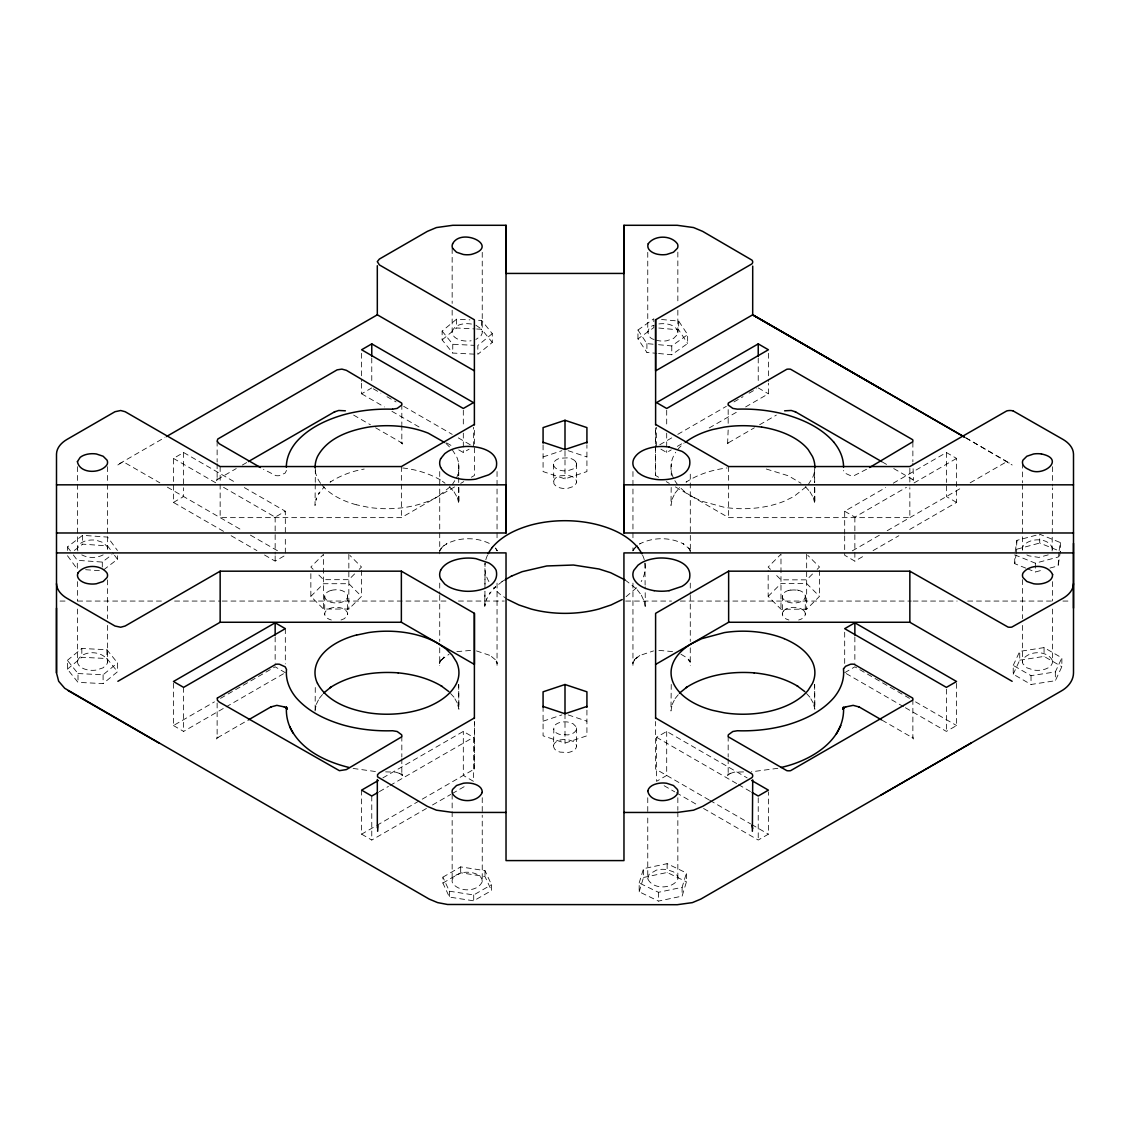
<?xml version="1.0" encoding="UTF-8"?>
<svg xmlns="http://www.w3.org/2000/svg" width="1130" height="1130" viewBox="0 0 1130 1130"><rect width="100%" height="100%" fill="white"/><g stroke="black" fill="none" stroke-linecap="round" stroke-linejoin="round"><path stroke-width="0.75" stroke-dasharray="5 3.75" d="M376.784 825.409L474.388 769.05L474.388 721.971M658.649 477.241L655.598 475.476L655.612 445.841M655.612 444.09L655.612 428.397M728.158 429.993L727.593 443.723L729.076 442.395M728.172 423.34L728.172 404.441M502.582 581.23L494.869 587.416L495.491 586.795L489.643 593.547L490.123 592.727L486.267 599.889L486.592 598.928L484.756 606.33L484.925 591.202M484.954 584.154L485.038 562.98M484.883 605.313L484.954 589.902M484.954 588.193L485.038 571.06M315.256 484.036L315.016 505.491L316.315 498.485L316.005 499.446L319.338 492.624L318.829 493.443L324.169 487.002L323.547 487.637M315.27 482.326L315.355 468.696M315.129 709.993L315.298 684.427M671.192 487.44L670.966 505.491L672.265 498.485L671.955 499.446L675.288 492.624L674.78 493.443L680.119 487.002L679.497 487.637M671.262 475.504L671.333 463.583M671.248 684.427L670.966 710.996L672.265 703.99L671.955 704.951L675.288 698.128L674.78 698.947L680.119 692.506M77.871 550.96C75.54 544.66 83.451 540.86 88.55 540.281A15.071 8.701 0 0 1 96.403 540.295L103.141 542.541L107.039 546.454A15.071 8.701 0 0 1 107.039 550.96M482.242 252.329L482.242 333.11L480.9 336.034L475.857 339.494M647.758 878.759L649.1 874.309L656.474 870.086A15.071 8.701 0 0 1 666.757 869.591L673.48 871.823L677.393 875.736A15.071 8.701 0 0 1 677.393 880.242C671.022 889.31 652.462 889.409 647.758 878.759L647.758 815.352M1052.595 660.88C1052.892 666.672 1046.21 669.313 1041.45 670.062A15.071 8.701 0 0 1 1033.639 670.062L1026.859 667.802L1022.961 663.889A15.071 8.701 0 0 1 1022.989 659.397C1029.275 650.287 1047.906 650.23 1052.595 660.88L1052.595 608.039M286.512 470.433L285.184 473.06L279.562 475.617A7.317 4.223 0 0 1 275.833 475.617L263.46 469.261M217.13 478.583L216.423 480.66L218.034 479.092M217.13 736.93L216.423 739.006L218.034 737.438M439.725 662.448L439.627 663.465L440.502 660.598L439.669 662.392L444.034 656.982L440.785 660.245L441.449 659.581M632.955 662.448L632.857 663.465L634.679 659.581L634.015 660.245L640.089 655.245L639.467 655.598L653.507 650.922M728.172 773.626L727.466 775.703L729.076 774.149M1015.22 551.638L1016.915 540.366L1038.103 534.674M1025.828 568.15L1014.726 563.658L1015.941 555.621M1016.195 554.011L1016.915 540.366M1050.01 568.037L1058.16 565.848L1058.895 552.217M1059.135 550.607L1060.35 542.555L1039.727 534.222L1039.727 543.036L1060.35 551.369L1058.16 565.848M315.016 710.996L316.315 703.99L316.005 704.951L319.338 698.128L318.829 698.947L324.169 692.506M452.155 331.599C455.037 323.349 466.309 322.728 473.583 324.451M553.545 745.517L553.884 744.373A11.54 6.667 0 0 1 560.07 740.037M639.17 882.982L643.507 868.659L667.138 863.673L686.447 872.996L686.447 881.81L682.11 896.118L658.465 901.104L639.17 891.782L639.17 882.982L658.465 892.305L682.11 887.318L686.447 872.996M639.17 891.782L643.507 877.473L643.507 868.659M77.405 660.88C82.109 650.216 100.683 650.315 107.039 659.383A15.071 8.701 0 0 1 107.039 663.889L103.141 667.802L96.361 670.062A15.071 8.701 0 0 1 88.592 670.048C83.804 669.341 77.108 666.672 77.405 660.88L77.405 608.039M654.143 339.494C646.063 337.828 646.049 326.881 654.143 325.214M482.242 881.683C477.538 892.347 458.978 892.248 452.607 883.18A15.071 8.701 0 0 1 452.607 878.674L456.52 874.761L463.286 872.501A15.071 8.701 0 0 1 471.069 872.53C475.857 873.222 482.552 875.891 482.242 881.683L482.242 815.196M1052.129 550.96L1052.595 487.821M553.545 481.295L554.576 479.064A11.54 6.667 0 0 1 560.141 475.815L567.966 475.448A11.54 6.667 0 0 1 575.495 479.021L576.102 480.151A11.3 6.526 0 0 1 576.102 483.584L573.136 486.578L567.98 488.273A11.3 6.526 0 0 1 562.02 488.273L560.141 487.892A11.54 6.667 0 0 1 553.884 483.584L553.545 463.695L554.576 461.464M440.502 549.039L439.669 550.833L443.454 546.03L446.859 543.685L446.237 544.039C459.783 536.962 476.987 536.962 490.533 544.039L489.911 543.685M633.732 549.039L632.899 550.833L632.955 546.793M1013.229 665.4L1019.74 651.36L1044.063 647.603L1061.861 657.872L1061.861 666.686L1055.335 680.712L1031.026 684.483L1013.229 674.2L1013.229 665.4L1031.026 675.669L1055.335 671.912L1061.861 657.872M1013.229 674.2L1019.74 660.174L1019.74 651.36M783.401 611.175L782.723 612.262A11.3 6.526 0 0 0 782.723 615.695L783.401 616.782A11.54 6.667 0 0 0 788.895 620.003M452.198 484.742L454.783 480.66M808.148 484.742L812.442 477.948A72.221 41.697 0 0 0 814.617 470.829L814.659 482.581M632.899 550.833L636.684 546.03M310.849 596.372L323.505 583.716L348.845 583.716L361.501 596.372L348.845 609.042L323.505 609.042L310.849 596.372L310.849 570.466M354.594 573.927L348.845 579.676L323.505 579.676L317.756 573.927M359.199 569.322L361.501 567.02L349.989 555.508M450.121 486.832L437.889 496.564A72.052 41.598 0 0 1 405.642 507.314A72.221 41.697 0 0 1 368.408 507.314L356.642 504.827M440.785 548.686L444.034 545.423M634.015 548.686L637.264 545.423M636.586 587.769L625.074 597.558M806.071 486.832L793.825 496.55L784.22 501.212A72.023 41.584 0 0 1 724.358 507.314L701.73 501.212L692.125 496.564M634.015 660.245L637.264 656.982M768.16 596.372L780.985 583.546L806.665 583.546L819.49 596.372L806.665 609.211L780.985 609.211L768.16 596.372L768.16 570.466M812.498 574.012L806.665 579.845L780.985 579.845L775.152 574.012M817.159 569.351L819.49 567.02L807.823 555.353M440.785 660.245L449.02 654.256M67.376 660.372L81.826 648.465L106.898 649.736L117.534 662.9L117.534 671.714L103.098 683.608L78.012 682.351L67.376 669.172L67.376 660.372L78.012 673.537L78.012 682.351M67.376 669.172L81.826 657.279L106.898 658.536L117.534 671.714M78.012 673.537L103.098 674.808L117.534 662.9M117.859 464.967L121.842 462.509L124.484 462.495L159.839 482.821M474.487 354.156L452.763 353.054L442.127 339.89L442.127 331.076L456.562 319.183L469.939 319.861M442.127 339.89L456.562 327.983L474.953 328.915M492.27 333.618L477.835 345.526L477.835 354.326L492.27 342.432L492.27 333.618L481.648 320.454L476.634 320.2M67.475 550.451L67.475 546.934L82.631 535.323L107.604 537.103L117.449 550.48M74.368 550.465L82.631 544.137L107.604 545.903L113.509 553.94M73.379 554.957L77.306 560.311L102.293 562.076L111.941 554.703M103.663 569.831L117.449 559.279L117.449 555.762M637.956 338.859L637.956 330.045L653.832 318.773L653.832 327.587L637.956 338.859L646.911 352.433L656.855 353.351M658.522 344.692L671.771 345.935L687.647 334.649L678.678 321.075L660.457 319.395M658.522 353.506L671.771 354.735L687.647 343.464L687.647 334.649M330.765 481.747L330.087 482.157C340.413 475.504 352.122 471.111 364.199 469.063M686.715 481.747L686.037 482.157C698.312 474.134 712.62 469.769 727.099 467.933M119.427 463.71L164.924 437.437M223.542 531.34L173.441 502.412L173.441 458.399L183.611 452.523L236.749 483.202M173.441 502.412L183.611 496.55L183.611 487.736M361.6 383.225L361.6 393.791L371.77 387.915M217.398 479.459L236.255 468.569M242.329 465.066L247.781 461.916M223.542 487.313L275.155 517.116L285.325 511.24L285.325 534.137M264.533 555L275.155 561.144L285.325 555.268L285.325 535.903M458.752 449.881L463.314 452.509L469.12 449.161M220.152 484.163L220.152 517.639L401.362 517.639L454.613 486.903M460.701 483.386L463.752 481.634M471.351 477.241L474.402 475.476L474.402 427.917M173.441 683.269L173.441 725.545L214.432 701.871M220.505 698.368L275.155 666.813L285.325 672.689M671.714 437.875L656.53 446.632L656.53 427.267M677.774 434.358L726.35 406.32M733.949 401.941L743.046 396.686M749.119 393.169L756.719 388.791M173.441 725.545L183.611 731.407L224.602 707.747M226.127 706.872L283.814 673.565M660.895 449.147L666.7 452.509L671.248 449.881M677.322 446.364L683.396 442.861M709.202 427.959L738.045 411.32M745.63 406.927L768.4 393.791L768.4 383.225M217.412 737.805L247.922 720.191M728.455 442.762L754.388 427.79M759.586 424.781L776.366 415.091M501.889 581.625L504.587 580.071M640.089 543.685L639.467 544.039C653.027 536.948 670.217 536.948 683.777 544.053L683.142 543.685L689.215 548.686L688.551 548.022L690.331 550.833L690.275 471.535M866.555 469.261L854.167 475.617A7.317 4.223 0 0 1 850.438 475.617L844.816 473.06L843.489 470.433M382.858 777.878L463.314 731.421L473.484 737.297L473.484 781.324L463.314 775.448L463.314 731.421M844.689 534.137L844.689 511.24L885.666 487.581M893.265 483.188L946.389 452.523L956.559 458.399L956.559 502.412L906.458 531.34M379.355 791.636L388.466 786.381M389.991 785.491L473.484 737.297M844.689 511.24L854.859 517.102L906.458 487.313M914.057 482.934L956.559 458.399M361.6 790.138L361.6 834.166L375.259 826.284M852.274 550.875L879.592 535.111M887.191 530.719L962.633 487.171M970.176 482.821L1004.853 462.791L1009.33 462.961M361.6 834.166L371.77 840.042L426.42 808.487M432.493 804.984L450.715 794.461M452.226 793.585L465.885 785.703M844.689 535.888L844.689 555.268L854.859 561.13L865.481 555M873.066 550.621L898.873 535.719M666.7 731.435L666.7 775.448L656.53 781.324L656.53 737.297L666.7 731.435L747.156 777.878M442.889 877.163L460.687 866.894L484.996 870.651L491.508 884.691L491.508 890.567L473.71 900.836L449.401 897.079L442.889 883.038L442.889 877.163L449.401 891.203L449.401 897.079M442.889 883.038L460.687 872.77L484.996 876.527L491.508 890.567M844.689 672.689L854.859 666.827L909.495 698.368M449.401 891.203L473.71 894.96L491.508 884.691M728.44 774.502L730.7 773.202M703.58 808.487L758.23 840.042L768.4 834.166L768.4 791.904M905.398 707.747L946.389 731.407L956.559 725.545L956.559 683.269M730.065 773.57L734.26 772.143L744.388 771.889M103.141 554.872C96.601 558.291 88.31 558.291 81.784 554.872M1048.216 554.872L1038.866 557.401L1028.879 555.847A15.114 8.729 0 0 1 1026.859 554.872M543.078 456.958L561.864 450.686M543.078 444.867L543.078 471.577L565 478.88L586.922 471.577L586.922 444.867M341.034 620.003L344.325 618.675L347.277 615.695A11.3 6.526 0 0 0 347.277 612.262C344.014 607.107 336.726 606.697 331.316 607.954A11.54 6.667 0 0 0 324.663 613.957A11.54 6.667 0 0 0 331.316 620.003M543.078 721.18L561.864 714.909M543.078 706.448L543.078 735.799L565 743.102L586.922 735.799L586.922 706.448M1016.915 549.18L1039.727 543.036M1014.726 563.658L1014.726 554.844L1035.348 563.178L1058.16 557.034M1027.424 568.786L1035.348 571.992L1043.499 569.788M643.507 877.473L667.138 872.487L686.447 881.81M331.316 590.354C336.726 589.097 344.014 589.507 347.277 594.648A11.3 6.526 0 0 1 347.277 598.095C344.014 603.25 336.726 603.646 331.316 602.389A11.54 6.667 0 0 1 324.663 596.358A11.54 6.667 0 0 1 331.316 590.326M456.859 651.643L471.111 650.372M788.966 590.354L790.845 589.959M560.141 740.065L562.02 739.684A11.3 6.526 0 0 1 567.98 739.684L573.136 741.393L576.102 744.373A11.3 6.526 0 0 1 576.102 747.806L575.424 748.893A11.54 6.667 0 0 1 567.966 752.509L560.141 752.114A11.54 6.667 0 0 1 554.505 748.893L553.545 746.662L553.884 726.774A11.54 6.667 0 0 1 560.07 722.423L562.02 722.07A11.3 6.526 0 0 1 567.98 722.07L573.136 723.779L576.102 726.76A11.3 6.526 0 0 1 576.102 730.206L575.424 731.294A11.54 6.667 0 0 1 567.966 734.91L560.141 734.5A11.54 6.667 0 0 1 554.505 731.294L553.545 729.062M777.836 768.315L751.224 771.832M1019.74 660.174L1044.063 656.403L1061.861 666.686M658.889 323.929C665.372 323.138 673.678 323.999 677.393 330.101A15.071 8.701 0 0 1 677.393 334.607L673.48 338.52L666.714 340.78A15.071 8.701 0 0 1 658.903 340.78L656.417 340.257M675.387 486.903L728.638 517.639L909.848 517.639L909.848 487.694M60.031 601.061L67.08 601.061M77.659 601.061L162.268 601.061M174.613 601.061L220.449 601.061M222.215 601.061L449.627 601.047M458.441 601.047L504.263 601.047M625.695 601.061L671.531 601.061M680.345 601.061L911.303 601.061M913.068 601.061L957.138 601.061M967.718 601.061L1052.341 601.061M1062.92 601.061L1069.969 601.061M658.889 650.372L673.141 651.643M385.627 771.875L395.74 772.143L399.935 773.57M476.634 329L481.648 329.254L492.27 342.432M442.127 331.076L452.763 344.255L474.487 345.356M85.64 569.704L102.293 570.89M375.4 771.522L352.165 768.315M658.804 328.039L678.678 329.889L687.647 343.464M637.956 330.045L646.911 343.619L656.855 344.551M402.661 467.961C416.433 469.487 429.937 473.696 441.872 480.773L441.237 480.391L445.05 483.245M796.805 589.959L798.684 590.354M476.493 650.922L490.547 655.612L489.911 655.245L495.985 660.245L495.321 659.581L497.144 663.465L496.268 660.598L497.101 662.392M766.295 469.021L788.528 475.843L801.001 483.245M568.136 450.686L586.922 456.958M568.136 714.909L586.922 721.18M475.857 325.214L480.886 328.661L482.242 331.584M680.98 654.256L686.546 657.589L689.215 660.245L688.551 659.581L690.374 663.465L689.498 660.598L690.331 662.392M965.797 437.833L1012.169 464.995M965.642 437.762L1009.938 463.314M758.23 387.915L768.4 393.791M956.559 502.412L946.389 496.55L946.389 484.219M882.219 461.916L887.672 465.066M893.745 468.569L912.602 479.459M666.262 481.634L669.299 483.386M373.281 388.791L380.881 393.169M386.954 396.686L396.065 401.941M403.65 406.32L452.226 434.372M458.3 437.875L473.484 446.632L473.484 427.267M915.568 701.871L956.559 725.545M361.6 393.791L384.37 406.941M391.955 411.32L420.798 427.973M446.618 442.875L452.678 446.378M846.201 673.565L903.887 706.872M353.634 415.091L370.414 424.781M375.626 427.79L401.56 442.762M882.092 720.191L912.602 737.805M244.334 487.581L285.325 511.24M173.441 458.399L215.957 482.934M656.53 737.297L736.986 783.74M738.497 784.63L750.645 791.636M167.381 487.171L242.823 530.733M250.408 535.111L277.74 550.889M709.202 799.998L655.612 769.05L655.612 721.491M709.894 800.393L750.617 823.897M751.704 824.533L768.4 834.166M231.127 535.719L256.934 550.621M664.115 785.703L674.751 791.848M676.263 792.723L697.507 804.984M399.3 773.202L401.56 774.502M625.045 579.916L636.783 589.055L636.162 588.419L641.515 595.312L641.021 594.479L644.383 601.725L644.058 600.764L645.357 608.194L645.131 586.781M911.966 479.092L913.591 480.391L912.87 463.187M911.966 737.452L913.577 739.006L912.87 736.93M400.924 442.395L402.704 443.85M400.924 774.149L402.704 775.604M507.78 599.55L499.234 593.603L493.415 587.769M770.491 569.351L768.16 567.02L780.985 554.18L780.985 609.211M313.151 569.322L310.849 567.02L323.505 554.364L323.505 609.042M445.94 443.384L450.121 447.565M495.985 548.686L495.321 548.022L497.101 550.833L497.045 546.793M401.927 443.087L401.334 442.48L402.534 443.963L401.828 441.887M401.927 774.827L401.334 774.234L402.534 775.703L401.828 773.626M805.365 486.748L810.012 491.79L809.518 490.985L813.36 497.709L813.049 496.748L814.857 503.726L814.673 484.262M806.523 693.509L810.012 697.295L809.518 696.49L813.36 703.213L813.049 702.253L814.857 709.23L814.645 684.724M449.415 486.748L454.062 491.79L453.568 490.985L457.41 497.709L457.099 496.748L458.907 503.726L458.724 484.262M450.573 693.509L454.062 697.295L453.568 696.49L457.41 703.213L457.099 702.253L458.907 709.23L458.695 684.724M114.497 555.268L117.449 559.279M67.475 546.934L72.391 553.615M67.475 555.734L77.306 569.11L77.306 560.311M452.198 449.655L456.492 456.449A72.221 41.697 0 0 1 456.492 477.948M804.249 611.175L804.927 612.262A11.3 6.526 0 0 1 804.927 615.695L804.249 616.782A11.54 6.667 0 0 1 798.684 620.003M575.424 461.464L576.102 462.551A11.3 6.526 0 0 1 576.102 465.984L573.136 468.964L567.98 470.673A11.3 6.526 0 0 1 562.02 470.673L560.141 470.278A11.54 6.667 0 0 1 553.884 465.984L553.545 464.84M690.331 550.833L689.498 549.039L690.374 551.892M497.101 550.833L496.268 549.039M1052.595 549.463C1050.49 537.145 1028.964 537.174 1022.961 546.454A15.114 8.729 0 0 0 1022.961 550.96M644.962 562.98L645.117 585.086M458.667 470.829L458.681 475.857M458.695 477.538L458.709 482.581M814.631 468.682L814.688 485.702M814.688 487.411L814.744 502.723M814.659 684.399L814.744 708.227M458.667 463.583L458.709 475.49M458.738 487.411L458.794 502.723M458.709 684.399L458.794 708.227M912.87 442.169L912.87 461.76M1060.35 542.555L1060.35 551.369M1055.335 671.912L1055.335 680.712M1052.595 466.69L1052.595 486.055M1052.595 581.625L1052.595 600.991M1044.063 647.603L1044.063 656.403M1035.348 563.178L1035.348 571.992M1031.026 675.669L1031.026 684.483M1022.495 463.159L1022.495 482.778M1022.495 484.29L1022.495 549.463M1022.495 579.619L1022.495 618.604M1022.495 625.413L1022.495 662.392M946.389 452.523L946.389 482.454M946.389 689.145L946.389 731.407M912.87 699.498L912.87 737.664M909.848 468.314L909.848 485.928M854.859 517.102L854.859 550.564M854.859 552.33L854.859 561.13M854.859 636.882L854.859 663.296M844.689 632.193L844.689 663.889M819.49 570.466L819.49 596.372M806.665 554.18L806.665 609.211M805.28 595.807L805.28 614.551M782.37 595.807L782.37 614.551M768.4 353.28L768.4 381.46M758.23 357.984L758.23 382.632M758.23 797.78L758.23 840.042M728.638 466.563L728.638 482.411M728.638 484.177L728.638 517.639M728.172 736.195L728.172 757.001M728.172 758.739L728.172 774.361M690.275 583.094L690.275 594.196M690.275 595.355L690.275 641.445M690.275 647.843L690.275 665.344M682.11 887.318L682.11 896.118M678.678 321.075L678.678 329.889M677.845 252.089L677.845 303.419M677.845 310.213L677.845 333.11M677.845 797.724L677.845 810.309M677.845 811.82L677.845 878.745M671.771 345.935L671.771 354.735M667.138 863.673L667.138 872.487M666.7 410.247L666.7 426.095M666.7 433.129L666.7 452.509M658.465 892.305L658.465 901.104M655.598 427.917L655.598 475.476M647.758 252.329L647.758 331.584M647.758 797.738L647.758 813.586M646.911 343.619L646.911 352.433M632.955 471.535L632.955 540.394M632.955 583.094L632.955 665.344M576.455 463.695L576.455 482.439M576.455 727.918L576.455 746.662M565 451.251L565 478.88M565 713.75L565 743.102M497.045 471.535L497.045 540.394M497.045 583.094L497.045 665.344M484.996 870.651L484.996 876.527M482.242 797.695L482.242 813.445M481.648 320.454L481.648 329.254M474.388 721.491L474.388 769.05M473.71 894.96L473.71 900.836M463.314 410.247L463.314 426.095M463.314 433.143L463.314 452.509M460.687 866.894L460.687 872.77M456.562 319.183L456.562 327.983M452.763 344.255L452.763 353.054M452.155 248.572L452.155 303.419M452.155 310.213L452.155 333.11C453.328 338.025 458.837 340.003 463.286 340.78A15.071 8.701 0 0 0 471.097 340.78M452.155 794.192L452.155 810.182M452.155 811.693L452.155 881.683M439.725 471.535L439.725 553.785M439.725 583.094L439.725 594.196M439.725 595.355L439.725 641.445M439.725 647.843L439.725 665.344M401.828 404.441L401.828 424.541M401.828 425.261L401.828 442.607M401.828 736.195L401.828 757.001M401.828 758.739L401.828 774.361M401.362 466.563L401.362 482.411M401.362 484.177L401.362 517.639M371.77 357.984L371.77 382.632M371.77 796.014L371.77 840.042M361.6 353.28L361.6 381.46M361.501 570.466L361.501 596.372M348.845 554.364L348.845 609.042M347.63 595.807L347.63 614.551M324.72 595.807L324.72 614.551M285.325 628.661L285.325 663.889M275.155 517.116L275.155 554.096M275.155 555.861L275.155 561.144M275.155 636.882L275.155 663.296M220.152 466.549L220.152 482.411M217.13 441.138L217.13 461.958M217.13 463.695L217.13 479.304M217.13 702.959L217.13 737.664M183.611 452.523L183.611 485.985M183.611 687.379L183.611 731.407M107.505 466.676L107.505 482.778M107.505 484.29L107.505 549.463M107.505 579.86L107.505 618.604M107.505 625.413L107.505 662.392M106.898 649.736L106.898 658.536M103.098 674.808L103.098 683.608M102.293 562.076L102.293 569.125M82.631 535.323L82.631 544.137M81.826 648.465L81.826 657.279M77.405 466.69L77.405 482.538M77.405 484.304L77.405 549.463M77.405 581.625L77.405 600.991M692.012 496.522A72.023 41.584 0 0 1 679.568 486.861M677.689 484.699A72.023 41.584 0 0 1 674.864 480.674M673.395 477.905A72.023 41.584 0 0 1 675.712 452.254M677.675 449.585A72.023 41.584 0 0 1 683.947 443.299M356.487 504.813A72.052 41.598 0 0 1 321.64 484.685M320.623 483.358A72.052 41.598 0 0 1 315.185 470.744M642.532 555.028A80.216 46.316 0 0 1 641.19 581.597M488.909 581.597A80.216 46.316 0 0 1 485.137 562.98M485.815 559.774A80.216 46.316 0 0 1 487.567 555.028M554.576 461.421A11.54 6.667 0 0 1 560.141 458.215L567.966 457.848A11.54 6.667 0 0 1 575.495 461.421M788.895 590.326A11.54 6.667 0 0 0 783.344 593.533L782.723 594.648A11.3 6.526 0 0 0 782.723 598.095L783.401 599.183A11.54 6.667 0 0 0 788.895 602.389L790.845 602.784A11.3 6.526 0 0 0 796.805 602.784L798.684 602.389A11.54 6.667 0 0 0 804.249 599.183L804.927 598.095A11.3 6.526 0 0 0 804.927 594.648L804.249 593.575A11.54 6.667 0 0 0 798.684 590.326M790.845 590.199A11.3 6.526 0 0 1 796.805 590.199M783.344 611.132A11.54 6.667 0 0 1 788.895 607.926L790.845 607.573A11.3 6.526 0 0 1 796.805 607.573L798.684 607.954A11.54 6.667 0 0 1 804.249 611.132M728.073 443.045L727.452 443.695L728.172 443.002"/><path stroke-width="1.5" d="M1013.2 410.953L1062.963 439.401C1068.302 442.494 1073.345 447.551 1073.5 454.076L1073.5 672.915C1073.444 680.67 1067.963 687.21 1061.48 690.882L700.84 899.07L692.393 902.616L677.237 904.706L447.536 904.48L437.607 902.602L429.16 899.07L64.735 688.311L58.675 681.263L56.5 672.915L56.514 608.124M474.388 718.482L474.402 613.35L401.362 571.173L220.152 571.187L125.162 626.02L120.698 627.235L114.992 626.02L67.037 598.335C61.712 595.256 56.655 590.185 56.5 583.659M56.5 532.979L506.028 532.979L506.028 225.294L452.777 225.294L436.448 227.554L427.352 231.368L379.398 259.053L377.307 261.623L379.398 264.929L474.388 319.776L474.388 424.908M1073.5 532.979L623.944 532.979L623.972 225.294L677.223 225.294L693.552 227.554L702.648 231.368L751.93 260.098A7.289 4.209 0 0 1 751.93 263.869L655.612 319.776L655.612 424.908M752.707 266.101L752.693 314.804L655.612 370.852L655.612 319.776M752.368 831.284L752.707 779.855M1073.486 608.124L1073.5 543.332M1073.5 583.659C1073.345 590.199 1068.302 595.256 1062.963 598.335L1011.802 627.108A7.317 4.223 0 0 1 1008.073 627.108L909.848 571.187L728.638 571.173L655.598 613.35L655.612 718.482M377.646 831.284L377.985 825.451M780.943 767.482C809.857 761.154 845.367 740.885 843.531 706.942L842.683 708.948L844.039 707.62L842.683 708.948M836.299 734.105L840.777 725.587M452.607 243.798C461.563 226.72 501.028 246.495 471.097 254.476A15.071 8.701 0 0 1 463.286 254.476L456.52 252.216L452.607 248.303M440.601 458.78L444.825 453.568L448.059 451.35A28.759 16.597 0 0 1 460.941 447.042C474.12 444.542 500.378 449.274 496.183 467.382A28.759 16.597 0 0 1 488.725 474.826L475.843 479.134A28.759 16.597 0 0 1 460.941 479.106C453.172 477.792 444.556 474.741 440.601 467.396M440.601 570.339C444.542 562.98 453.172 559.971 460.927 558.616A28.759 16.597 0 0 1 475.871 558.63L488.725 562.909A28.759 16.597 0 0 1 496.169 570.353C500.392 588.462 474.106 593.193 460.941 590.693A28.759 16.597 0 0 1 448.059 586.399L444.825 584.168L440.601 578.956M492.256 547.428C502.172 535.648 516.551 529.108 531.072 525.012A80.216 46.316 0 0 1 598.928 525.083C613.463 529.08 627.828 535.677 637.744 547.428M323.547 693.142L330.765 687.252L330.087 687.662C350.102 674.709 374.779 671.164 398.198 672.844L398.043 672.844C413.354 674.342 428.609 678.283 441.872 686.277L441.237 685.896L448.864 691.602M679.497 693.142L686.715 687.252L686.037 687.662C706.052 674.709 730.729 671.164 754.148 672.844L753.992 672.844C769.304 674.342 784.559 678.283 797.822 686.277L797.187 685.896L804.814 691.602M843.432 708.213L844.407 707.55M166.449 436.561L377.335 314.804L474.388 370.852M371.77 343.887L361.6 349.763L463.314 408.481L473.484 402.619L371.77 343.887L371.77 356.218M248.416 461.563L334.989 411.574M474.402 424.4L401.362 466.563L220.152 466.549L125.162 411.716L120.698 410.515L114.992 411.716L67.037 439.401C61.698 442.494 56.655 447.551 56.5 454.076L56.5 672.915M117.873 681.305L220.152 622.263L401.362 622.263L474.402 664.426L474.402 613.35M275.155 622.785L173.441 681.517L183.611 687.379L285.325 628.661L275.155 622.785L275.155 635.116M758.23 343.887L656.53 402.605L666.7 408.481L768.4 349.763L758.23 343.887L758.23 356.218M248.544 719.824L271.426 706.617M505.237 579.69L511.904 575.848M869.606 467.495L912.645 441.858A7.317 4.223 0 0 0 912.645 439.697L790.605 369.242A7.317 4.223 0 0 0 786.876 369.242L728.398 403A7.317 4.223 0 0 0 728.398 405.161L732.819 408.396L737.367 409.159A100.556 58.054 0 0 1 786.678 414.837C804.165 419.993 821.425 428.072 833.672 441.971M474.388 717.974L379.398 772.807L377.533 774.672L377.533 776.819L427.352 806.368L436.448 810.182L452.777 812.442L506.028 812.442M378.296 780.505L361.6 790.138L371.77 796.014L377.844 792.511M655.598 664.426L728.638 622.263L909.848 622.263L1012.141 681.305M854.859 622.8L844.689 628.676L946.389 687.379L956.559 681.517L854.859 622.8L854.859 635.131M843.785 707.917L846.031 706.617M880.99 795.04L971.235 742.933M622.22 599.55L611.033 604.988L598.928 609.014A80.216 46.316 0 0 1 531.072 609.014L518.967 604.988L507.78 599.55M334.367 411.927L338.732 410.473L345.385 410.811M270.805 706.985L276.85 705.346L284.591 706.985M845.409 706.985L853.15 705.346L859.21 706.985M511.325 576.187L522.145 571.681L546.793 565.961L573.433 565.028L598.999 568.997L610.68 572.726L625.045 579.916M586.922 443.13L586.922 427.592L565 420.289L543.078 427.592L543.078 443.13M586.922 442.226L565 449.528L543.078 442.226M586.922 707.352L586.922 691.814L565 684.512L543.078 691.814L543.078 707.352M586.922 706.448L565 713.75L543.078 706.448M784.616 410.811L791.268 410.473L795.633 411.927M356.642 635.074L368.408 632.602A72.221 41.697 0 0 1 405.642 632.602A72.052 41.598 0 0 1 437.889 643.351L445.94 648.888L452.198 655.16L456.492 661.968A72.221 41.697 0 0 1 456.492 683.452C450.757 694.766 439.612 701.885 428.27 706.716A72.023 41.584 0 0 1 368.408 712.818C349.015 709.414 327.432 701.857 317.558 683.452M669.073 590.693L681.955 586.385A28.759 16.597 0 0 0 689.413 578.941C693.608 560.833 667.35 556.115 654.171 558.601A28.759 16.597 0 0 0 641.289 562.909L638.055 565.127L633.831 570.339A28.759 16.597 0 0 0 633.874 578.956C637.758 586.343 646.431 589.323 654.157 590.693M392.633 409.159L397.181 408.396L401.602 405.161A7.317 4.223 0 0 0 401.602 403L346.359 370.315L341.896 369.115L337.136 369.849L217.779 439.033L217.13 441.138L219.22 443.723L260.409 467.495M56.5 484.827L506.028 484.827L506.028 532.979M1073.5 484.827L623.944 484.827L623.944 532.979M56.5 552.923L506.028 552.895L506.028 860.594L623.972 860.594L623.93 552.909L1073.5 552.909M623.972 812.456L677.223 812.456L693.552 810.182L702.648 806.368L751.93 777.638A7.289 4.209 0 0 0 751.93 773.838L655.612 717.974M1041.45 453.978C1066.353 458.921 1042.58 478.032 1028.879 469.543A15.114 8.729 0 0 1 1022.961 460.136L1026.859 456.238L1033.639 453.978A15.114 8.729 0 0 1 1041.479 453.978M669.073 447.042L681.955 451.35A28.759 16.597 0 0 1 689.399 458.794C693.622 476.902 667.336 481.634 654.171 479.134A28.759 16.597 0 0 1 641.289 474.826L638.055 472.608L633.831 467.396A28.759 16.597 0 0 1 633.859 458.794C637.758 451.407 646.431 448.426 654.157 447.042A28.759 16.597 0 0 1 669.101 447.07M349.057 767.482C325.44 761.677 300.185 749.699 289.647 726.378M784.22 638.69C795.562 643.521 806.707 650.64 812.442 661.968A72.221 41.697 0 0 1 812.442 683.452L808.148 690.246A71.925 41.528 0 0 1 761.578 712.804A72.221 41.697 0 0 1 724.358 712.818L712.592 710.332A71.925 41.528 0 0 1 692.097 643.351L701.73 638.69L724.358 632.602A71.925 41.528 0 0 1 784.192 638.648M964.271 436.957L752.693 314.804L880.75 388.791M752.58 314.86L964.526 437.126M795.012 411.574L881.584 461.563M655.598 424.4L728.638 466.563L909.848 466.549L1006.675 410.953A7.289 4.209 0 0 1 1013.257 410.953M858.574 706.617L881.457 719.838M751.704 780.505L768.4 790.138L758.23 796.014L752.156 792.511M283.969 706.617L286.215 707.917M68.224 690.684L158.765 742.947M285.593 707.55L287.317 708.948L286.653 708.199M444.599 442.466L428.27 433.186A71.939 41.528 0 0 0 368.479 427.098C349.043 430.474 327.446 438.03 317.558 456.449A71.939 41.528 0 0 0 315.129 467.933M752.015 825.451L752.693 828.558M293.306 733.342C288.221 725.559 285.805 716.222 286.469 706.942L286.582 707.945M286.342 707.253L286.907 708.92M377.307 265.734L377.321 314.804M377.321 779.502L377.321 827.852M909.848 571.187L909.848 622.263M728.638 571.173L728.638 622.263M623.972 225.294L623.972 273.432L506.028 273.432L506.028 225.294M565 420.289L565 449.641M565 684.512L565 713.863M401.362 571.173L401.362 622.263M220.152 571.187L220.152 622.263M685.274 442.409A71.939 41.528 0 0 1 712.578 429.555L724.358 427.098A72.221 41.697 0 0 1 761.592 427.098M761.606 427.055A71.939 41.528 0 0 1 808.204 449.613L812.442 456.449A72.221 41.697 0 0 1 814.871 467.933M286.342 467.184A100.556 58.054 0 0 1 296.328 441.971C308.575 428.072 325.836 419.993 343.322 414.837A100.556 58.054 0 0 1 392.534 409.215M317.445 683.41A72.023 41.584 0 0 1 356.543 634.961M833.573 441.915A100.556 58.054 0 0 1 843.559 467.128M488.16 553.757A80.216 46.316 0 0 1 492.313 547.457M637.687 547.457A80.216 46.316 0 0 1 641.84 553.757M440.629 578.97A28.759 16.597 0 0 1 440.629 570.353M440.644 467.396A28.759 16.597 0 0 1 440.644 458.766M452.636 248.318A15.071 8.701 0 0 1 452.636 243.812M669.101 590.665A28.759 16.597 0 0 1 654.171 590.665M77.419 461.647C79.623 473.979 100.853 474.021 107.039 464.656A15.071 8.701 0 0 0 107.039 460.15L103.141 456.238L96.361 453.978A15.071 8.701 0 0 0 80.145 457.41L77.419 461.647M647.758 790.929C649.962 803.26 671.192 803.303 677.393 793.938A15.071 8.701 0 0 0 677.393 789.432L673.48 785.52L666.714 783.274A15.071 8.701 0 0 0 658.931 783.288C654.468 784.008 648.931 786.014 647.758 790.929M1052.595 574.577C1052.892 580.368 1046.21 583.009 1041.45 583.758A15.071 8.701 0 0 1 1033.639 583.758L1026.859 581.498L1022.961 577.585A15.071 8.701 0 0 1 1022.989 573.094C1029.275 563.983 1047.906 563.927 1052.595 574.577M843.531 668.776L843.489 669.469A100.556 58.054 0 0 1 833.672 697.93C821.425 711.829 804.165 719.923 786.678 725.065A100.556 58.054 0 0 1 737.367 730.743L732.819 731.505L728.398 734.754A7.317 4.223 0 0 0 728.398 736.901L786.876 770.674A7.317 4.223 0 0 0 790.605 770.674L912.645 700.205A7.317 4.223 0 0 0 912.645 698.058L854.167 664.285A7.317 4.223 0 0 0 850.438 664.285L845.593 666.305L843.531 668.776M77.871 573.08C75.54 579.379 83.436 583.193 88.55 583.758A15.071 8.701 0 0 0 96.403 583.744L103.141 581.498L107.039 577.585A15.071 8.701 0 0 0 107.039 573.08C100.697 564.237 84.227 564.251 77.871 573.08M648.21 243.798C645.88 250.097 653.79 253.897 658.903 254.476A15.071 8.701 0 0 0 666.742 254.448L673.48 252.216L677.393 248.303A15.071 8.701 0 0 0 677.393 243.798C671.051 234.955 654.567 234.969 648.21 243.798M482.242 792.455C477.538 803.105 458.978 803.02 452.607 793.938A15.071 8.701 0 0 1 452.607 789.432L456.52 785.52L463.286 783.274A15.071 8.701 0 0 1 471.069 783.288C475.857 783.98 482.552 786.649 482.242 792.455M217.356 698.043L217.356 700.205L219.22 702.055L339.396 770.674L346.359 769.587L401.602 736.901A7.317 4.223 0 0 0 401.602 734.754L397.181 731.505L392.633 730.743A100.556 58.054 0 0 1 343.322 725.065C325.836 719.923 308.575 711.829 296.328 697.93A100.556 58.054 0 0 1 286.512 669.469L285.184 666.841L279.562 664.285A7.317 4.223 0 0 0 275.833 664.285L217.356 698.043"/></g></svg>
